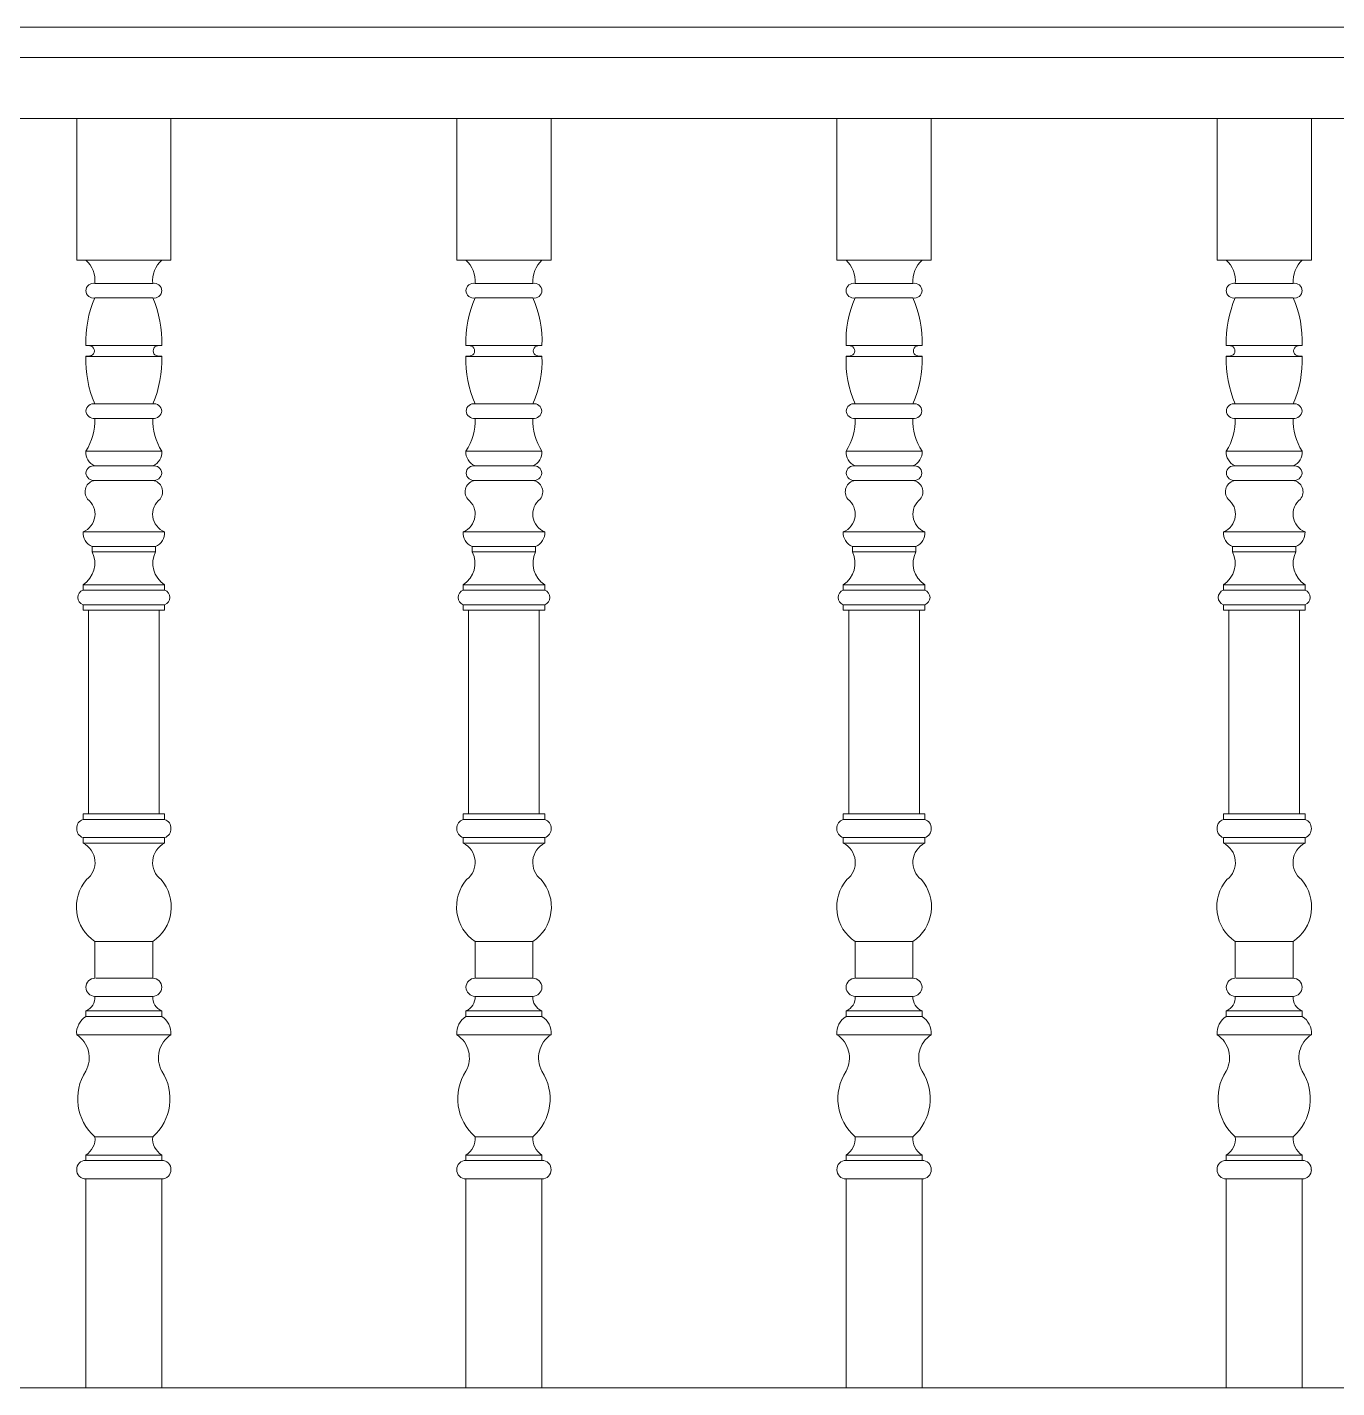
# Model space of a CAD drawing. Extents: x 775040 to 808375, y 4159409 to 4163651.
# Drawn here: x 792507.9 to 792594, y 4160561.1 to 4160650.6 of the extents above; entities that cross this region are included whole.
import ezdxf

# ---------------------------------------------------------------- set-up
doc = ezdxf.new("R2010")
doc.units = 0
doc.header["$MEASUREMENT"] = 0
for name, color, linetype, lineweight in [('Z_g1', 1, 'Continuous', 5), ('Z_g2', 2, 'Continuous', 9), ('Z_g3', 3, 'Continuous', 13)]:
    doc.layers.add(name, color=color, linetype=linetype, lineweight=lineweight)

msp = doc.modelspace()

# ---------------------------------------------------------------- linework, layer by layer
at = {"layer": 'Z_g1'}
for p, q in [((792319.266, 4160650.641), (792777.308, 4160650.641)), ((792319.266, 4160648.641), (792774.087, 4160648.641)), ((792319.266, 4160644.641), (792767.308, 4160644.641))]:
    msp.add_line(p, q, dxfattribs=at)
at = {"layer": 'Z_g2'}
for p, q in [((792511.108, 4160635.328), (792511.108, 4160644.641)), ((792517.308, 4160635.328), (792517.308, 4160644.641)), ((792536.108, 4160635.328), (792536.108, 4160644.641)), ((792542.308, 4160635.328), (792542.308, 4160644.641)), ((792561.108, 4160635.328), (792561.108, 4160644.641)), ((792561.108, 4160640.033), (792561.108, 4160644.641)), ((792567.308, 4160635.328), (792567.308, 4160644.641)), ((792567.308, 4160635.328), (792567.308, 4160644.641)), ((792586.108, 4160635.328), (792586.108, 4160644.641)), ((792592.308, 4160635.328), (792592.308, 4160644.641)), ((792561.108, 4160635.328), (792561.108, 4160640.033)), ((792517.308, 4160635.328), (792511.108, 4160635.328)), ((792542.308, 4160635.328), (792536.108, 4160635.328)), ((792567.308, 4160635.328), (792561.108, 4160635.328)), ((792567.308, 4160635.328), (792561.108, 4160635.328)), ((792592.308, 4160635.328), (792586.108, 4160635.328)), ((792516.108, 4160633.791), (792512.308, 4160633.791)), ((792541.108, 4160633.791), (792537.308, 4160633.791)), ((792566.108, 4160633.791), (792562.308, 4160633.791)), ((792566.108, 4160633.791), (792562.308, 4160633.791)), ((792591.108, 4160633.791), (792587.308, 4160633.791)), ((792516.108, 4160632.831), (792512.308, 4160632.831)), ((792541.108, 4160632.831), (792537.308, 4160632.831)), ((792566.108, 4160632.831), (792562.308, 4160632.831)), ((792566.108, 4160632.831), (792562.308, 4160632.831)), ((792591.108, 4160632.831), (792587.308, 4160632.831)), ((792516.708, 4160629.711), (792511.708, 4160629.711)), ((792541.708, 4160629.711), (792536.708, 4160629.711)), ((792566.708, 4160629.711), (792561.708, 4160629.711)), ((792566.708, 4160629.711), (792561.708, 4160629.711)), ((792591.708, 4160629.711), (792586.708, 4160629.711)), ((792516.708, 4160628.991), (792511.708, 4160628.991)), ((792541.708, 4160628.991), (792536.708, 4160628.991)), ((792566.708, 4160628.991), (792561.708, 4160628.991)), ((792566.708, 4160628.991), (792561.708, 4160628.991)), ((792591.708, 4160628.991), (792586.708, 4160628.991)), ((792516.108, 4160625.871), (792512.308, 4160625.871)), ((792541.108, 4160625.871), (792537.308, 4160625.871)), ((792566.108, 4160625.871), (792562.308, 4160625.871)), ((792566.108, 4160625.871), (792562.308, 4160625.871)), ((792591.108, 4160625.871), (792587.308, 4160625.871)), ((792516.108, 4160624.911), (792512.239, 4160624.907)), ((792541.108, 4160624.911), (792537.239, 4160624.907)), ((792566.108, 4160624.911), (792562.239, 4160624.907)), ((792566.108, 4160624.911), (792562.239, 4160624.907)), ((792591.108, 4160624.911), (792587.239, 4160624.907)), ((792516.708, 4160622.751), (792511.708, 4160622.751)), ((792541.708, 4160622.751), (792536.708, 4160622.751)), ((792566.708, 4160622.751), (792561.708, 4160622.751)), ((792566.708, 4160622.751), (792561.708, 4160622.751)), ((792591.708, 4160622.751), (792586.708, 4160622.751)), ((792515.632, 4160621.791), (792512.308, 4160621.791)), ((792516.108, 4160621.791), (792515.632, 4160621.791)), ((792540.632, 4160621.791), (792537.308, 4160621.791)), ((792541.108, 4160621.791), (792540.632, 4160621.791)), ((792565.632, 4160621.791), (792562.308, 4160621.791)), ((792565.632, 4160621.791), (792562.308, 4160621.791)), ((792566.108, 4160621.791), (792565.632, 4160621.791)), ((792566.108, 4160621.791), (792565.632, 4160621.791)), ((792590.632, 4160621.791), (792587.308, 4160621.791)), ((792591.108, 4160621.791), (792590.632, 4160621.791)), ((792516.108, 4160620.831), (792512.308, 4160620.831)), ((792541.108, 4160620.831), (792537.308, 4160620.831)), ((792566.108, 4160620.831), (792562.308, 4160620.831)), ((792566.108, 4160620.831), (792562.308, 4160620.831)), ((792591.108, 4160620.831), (792587.308, 4160620.831)), ((792516.891, 4160617.449), (792511.525, 4160617.449)), ((792541.891, 4160617.449), (792536.525, 4160617.449)), ((792566.891, 4160617.449), (792561.525, 4160617.449)), ((792566.891, 4160617.449), (792561.525, 4160617.449)), ((792591.891, 4160617.449), (792586.525, 4160617.449)), ((792512.125, 4160616.489), (792512.125, 4160616.129)), ((792516.291, 4160616.489), (792512.125, 4160616.489)), ((792516.291, 4160616.129), (792512.125, 4160616.129)), ((792516.291, 4160616.489), (792516.291, 4160616.129)), ((792537.125, 4160616.489), (792537.125, 4160616.129)), ((792541.291, 4160616.489), (792537.125, 4160616.489)), ((792541.291, 4160616.129), (792537.125, 4160616.129)), ((792541.291, 4160616.489), (792541.291, 4160616.129)), ((792562.125, 4160616.489), (792562.125, 4160616.129)), ((792566.291, 4160616.489), (792562.125, 4160616.489)), ((792562.125, 4160616.489), (792562.125, 4160616.129)), ((792566.291, 4160616.489), (792562.125, 4160616.489)), ((792566.291, 4160616.129), (792562.125, 4160616.129)), ((792566.291, 4160616.129), (792562.125, 4160616.129)), ((792566.291, 4160616.489), (792566.291, 4160616.129)), ((792566.291, 4160616.489), (792566.291, 4160616.129)), ((792587.125, 4160616.489), (792587.125, 4160616.129)), ((792591.291, 4160616.489), (792587.125, 4160616.489)), ((792591.291, 4160616.129), (792587.125, 4160616.129)), ((792591.291, 4160616.489), (792591.291, 4160616.129)), ((792511.525, 4160613.969), (792511.525, 4160613.609)), ((792516.891, 4160613.969), (792511.525, 4160613.969)), ((792516.891, 4160613.609), (792511.525, 4160613.609)), ((792516.891, 4160613.969), (792516.891, 4160613.609)), ((792536.525, 4160613.969), (792536.525, 4160613.609)), ((792541.891, 4160613.969), (792536.525, 4160613.969)), ((792541.891, 4160613.609), (792536.525, 4160613.609)), ((792541.891, 4160613.969), (792541.891, 4160613.609)), ((792561.525, 4160613.969), (792561.525, 4160613.609)), ((792566.891, 4160613.969), (792561.525, 4160613.969)), ((792561.525, 4160613.969), (792561.525, 4160613.609)), ((792566.891, 4160613.969), (792561.525, 4160613.969)), ((792566.891, 4160613.609), (792561.525, 4160613.609)), ((792566.891, 4160613.609), (792561.525, 4160613.609)), ((792566.891, 4160613.969), (792566.891, 4160613.609)), ((792566.891, 4160613.969), (792566.891, 4160613.609)), ((792586.525, 4160613.969), (792586.525, 4160613.609)), ((792591.891, 4160613.969), (792586.525, 4160613.969)), ((792591.891, 4160613.609), (792586.525, 4160613.609)), ((792591.891, 4160613.969), (792591.891, 4160613.609)), ((792511.525, 4160612.649), (792511.525, 4160612.289)), ((792516.891, 4160612.649), (792511.525, 4160612.649)), ((792516.891, 4160612.649), (792516.891, 4160612.289)), ((792536.525, 4160612.649), (792536.525, 4160612.289)), ((792541.891, 4160612.649), (792536.525, 4160612.649)), ((792541.891, 4160612.649), (792541.891, 4160612.289)), ((792561.525, 4160612.649), (792561.525, 4160612.289)), ((792566.891, 4160612.649), (792561.525, 4160612.649)), ((792561.525, 4160612.649), (792561.525, 4160612.289)), ((792566.891, 4160612.649), (792561.525, 4160612.649)), ((792566.891, 4160612.649), (792566.891, 4160612.289)), ((792566.891, 4160612.649), (792566.891, 4160612.289)), ((792586.525, 4160612.649), (792586.525, 4160612.289)), ((792591.891, 4160612.649), (792586.525, 4160612.649)), ((792591.891, 4160612.649), (792591.891, 4160612.289)), ((792511.525, 4160612.289), (792511.885, 4160612.289)), ((792511.885, 4160612.289), (792511.885, 4160598.889)), ((792516.531, 4160612.289), (792511.885, 4160612.289)), ((792516.891, 4160612.289), (792516.531, 4160612.289)), ((792516.531, 4160612.289), (792516.531, 4160598.889)), ((792536.525, 4160612.289), (792536.885, 4160612.289)), ((792536.885, 4160612.289), (792536.885, 4160598.889)), ((792541.531, 4160612.289), (792536.885, 4160612.289)), ((792541.891, 4160612.289), (792541.531, 4160612.289)), ((792541.531, 4160612.289), (792541.531, 4160598.889)), ((792561.525, 4160612.289), (792561.885, 4160612.289)), ((792561.525, 4160612.289), (792561.885, 4160612.289)), ((792561.885, 4160612.289), (792561.885, 4160598.889)), ((792566.531, 4160612.289), (792561.885, 4160612.289)), ((792561.885, 4160612.289), (792561.885, 4160598.889)), ((792566.531, 4160612.289), (792561.885, 4160612.289)), ((792566.891, 4160612.289), (792566.531, 4160612.289)), ((792566.531, 4160612.289), (792566.531, 4160598.889)), ((792566.891, 4160612.289), (792566.531, 4160612.289)), ((792566.531, 4160612.289), (792566.531, 4160598.889)), ((792586.525, 4160612.289), (792586.885, 4160612.289)), ((792586.885, 4160612.289), (792586.885, 4160598.889)), ((792591.531, 4160612.289), (792586.885, 4160612.289)), ((792591.891, 4160612.289), (792591.531, 4160612.289)), ((792591.531, 4160612.289), (792591.531, 4160598.889)), ((792511.885, 4160598.889), (792511.525, 4160598.889)), ((792511.525, 4160598.889), (792511.525, 4160598.529)), ((792516.531, 4160598.889), (792511.885, 4160598.889)), ((792516.531, 4160598.889), (792516.891, 4160598.889)), ((792516.891, 4160598.889), (792516.891, 4160598.529)), ((792536.885, 4160598.889), (792536.525, 4160598.889)), ((792536.525, 4160598.889), (792536.525, 4160598.529)), ((792541.531, 4160598.889), (792536.885, 4160598.889)), ((792541.531, 4160598.889), (792541.891, 4160598.889)), ((792541.891, 4160598.889), (792541.891, 4160598.529)), ((792561.885, 4160598.889), (792561.525, 4160598.889)), ((792561.525, 4160598.889), (792561.525, 4160598.529)), ((792561.885, 4160598.889), (792561.525, 4160598.889)), ((792561.525, 4160598.889), (792561.525, 4160598.529)), ((792566.531, 4160598.889), (792561.885, 4160598.889)), ((792566.531, 4160598.889), (792561.885, 4160598.889)), ((792566.531, 4160598.889), (792566.891, 4160598.889)), ((792566.531, 4160598.889), (792566.891, 4160598.889)), ((792566.891, 4160598.889), (792566.891, 4160598.529)), ((792566.891, 4160598.889), (792566.891, 4160598.529)), ((792586.885, 4160598.889), (792586.525, 4160598.889)), ((792586.525, 4160598.889), (792586.525, 4160598.529)), ((792591.531, 4160598.889), (792586.885, 4160598.889)), ((792591.531, 4160598.889), (792591.891, 4160598.889)), ((792591.891, 4160598.889), (792591.891, 4160598.529)), ((792516.891, 4160598.529), (792511.525, 4160598.529)), ((792541.891, 4160598.529), (792536.525, 4160598.529)), ((792566.891, 4160598.529), (792561.525, 4160598.529)), ((792566.891, 4160598.529), (792561.525, 4160598.529)), ((792591.891, 4160598.529), (792586.525, 4160598.529)), ((792511.525, 4160597.329), (792511.525, 4160596.969)), ((792516.891, 4160597.329), (792511.525, 4160597.329)), ((792516.891, 4160597.329), (792516.891, 4160596.969)), ((792536.525, 4160597.329), (792536.525, 4160596.969)), ((792541.891, 4160597.329), (792536.525, 4160597.329)), ((792541.891, 4160597.329), (792541.891, 4160596.969)), ((792561.525, 4160597.329), (792561.525, 4160596.969)), ((792566.891, 4160597.329), (792561.525, 4160597.329)), ((792561.525, 4160597.329), (792561.525, 4160596.969)), ((792566.891, 4160597.329), (792561.525, 4160597.329)), ((792566.891, 4160597.329), (792566.891, 4160596.969)), ((792566.891, 4160597.329), (792566.891, 4160596.969)), ((792586.525, 4160597.329), (792586.525, 4160596.969)), ((792591.891, 4160597.329), (792586.525, 4160597.329)), ((792591.891, 4160597.329), (792591.891, 4160596.969)), ((792516.891, 4160596.969), (792511.525, 4160596.969)), ((792541.891, 4160596.969), (792536.525, 4160596.969)), ((792566.891, 4160596.969), (792561.525, 4160596.969)), ((792566.891, 4160596.969), (792561.525, 4160596.969)), ((792591.891, 4160596.969), (792586.525, 4160596.969)), ((792512.308, 4160590.489), (792512.308, 4160588.089)), ((792516.108, 4160590.489), (792512.308, 4160590.489)), ((792516.108, 4160590.489), (792516.108, 4160588.089)), ((792537.308, 4160590.489), (792537.308, 4160588.089)), ((792541.108, 4160590.489), (792537.308, 4160590.489)), ((792541.108, 4160590.489), (792541.108, 4160588.089)), ((792562.308, 4160590.489), (792562.308, 4160588.089)), ((792566.108, 4160590.489), (792562.308, 4160590.489)), ((792562.308, 4160590.489), (792562.308, 4160588.089)), ((792566.108, 4160590.489), (792562.308, 4160590.489)), ((792566.108, 4160590.489), (792566.108, 4160588.089)), ((792566.108, 4160590.489), (792566.108, 4160588.089)), ((792587.308, 4160590.489), (792587.308, 4160588.089)), ((792591.108, 4160590.489), (792587.308, 4160590.489)), ((792591.108, 4160590.489), (792591.108, 4160588.089)), ((792516.108, 4160588.089), (792512.358, 4160588.089)), ((792541.108, 4160588.089), (792537.358, 4160588.089)), ((792566.108, 4160588.089), (792562.358, 4160588.089)), ((792566.108, 4160588.089), (792562.358, 4160588.089)), ((792591.108, 4160588.089), (792587.358, 4160588.089)), ((792516.108, 4160586.889), (792512.308, 4160586.889)), ((792541.108, 4160586.889), (792537.308, 4160586.889)), ((792566.108, 4160586.889), (792562.308, 4160586.889)), ((792566.108, 4160586.889), (792562.308, 4160586.889)), ((792591.108, 4160586.889), (792587.308, 4160586.889)), ((792511.708, 4160585.929), (792511.708, 4160585.569)), ((792516.708, 4160585.929), (792511.708, 4160585.929)), ((792511.708, 4160585.569), (792516.708, 4160585.569)), ((792516.708, 4160585.929), (792516.708, 4160585.569)), ((792536.708, 4160585.929), (792536.708, 4160585.569)), ((792541.708, 4160585.929), (792536.708, 4160585.929)), ((792536.708, 4160585.569), (792541.708, 4160585.569)), ((792541.708, 4160585.929), (792541.708, 4160585.569)), ((792561.708, 4160585.929), (792561.708, 4160585.569)), ((792566.708, 4160585.929), (792561.708, 4160585.929)), ((792561.708, 4160585.929), (792561.708, 4160585.569)), ((792566.708, 4160585.929), (792561.708, 4160585.929)), ((792561.708, 4160585.569), (792566.708, 4160585.569)), ((792561.708, 4160585.569), (792566.708, 4160585.569)), ((792566.708, 4160585.929), (792566.708, 4160585.569)), ((792566.708, 4160585.929), (792566.708, 4160585.569)), ((792586.708, 4160585.929), (792586.708, 4160585.569)), ((792591.708, 4160585.929), (792586.708, 4160585.929)), ((792586.708, 4160585.569), (792591.708, 4160585.569)), ((792591.708, 4160585.929), (792591.708, 4160585.569)), ((792517.308, 4160584.369), (792511.108, 4160584.369)), ((792542.308, 4160584.369), (792536.108, 4160584.369)), ((792567.308, 4160584.369), (792561.108, 4160584.369)), ((792567.308, 4160584.369), (792561.108, 4160584.369)), ((792592.308, 4160584.369), (792586.108, 4160584.369)), ((792516.108, 4160577.649), (792512.308, 4160577.649)), ((792541.108, 4160577.649), (792537.308, 4160577.649)), ((792566.108, 4160577.649), (792562.308, 4160577.649)), ((792566.108, 4160577.649), (792562.308, 4160577.649)), ((792591.108, 4160577.649), (792587.308, 4160577.649)), ((792511.708, 4160576.449), (792511.708, 4160576.089)), ((792511.708, 4160576.449), (792516.708, 4160576.449)), ((792516.708, 4160576.089), (792511.708, 4160576.089)), ((792516.708, 4160576.449), (792516.708, 4160576.089)), ((792536.708, 4160576.449), (792536.708, 4160576.089)), ((792536.708, 4160576.449), (792541.708, 4160576.449)), ((792541.708, 4160576.089), (792536.708, 4160576.089)), ((792541.708, 4160576.449), (792541.708, 4160576.089)), ((792561.708, 4160576.449), (792561.708, 4160576.089)), ((792561.708, 4160576.449), (792566.708, 4160576.449)), ((792561.708, 4160576.449), (792561.708, 4160576.089)), ((792561.708, 4160576.449), (792566.708, 4160576.449)), ((792566.708, 4160576.089), (792561.708, 4160576.089)), ((792566.708, 4160576.089), (792561.708, 4160576.089)), ((792566.708, 4160576.449), (792566.708, 4160576.089)), ((792566.708, 4160576.449), (792566.708, 4160576.089)), ((792586.708, 4160576.449), (792586.708, 4160576.089)), ((792586.708, 4160576.449), (792591.708, 4160576.449)), ((792591.708, 4160576.089), (792586.708, 4160576.089)), ((792591.708, 4160576.449), (792591.708, 4160576.089)), ((792511.708, 4160574.889), (792511.708, 4160561.141)), ((792511.708, 4160574.889), (792516.708, 4160574.889)), ((792516.708, 4160574.889), (792516.708, 4160561.141)), ((792536.708, 4160574.889), (792536.708, 4160561.141)), ((792536.708, 4160574.889), (792541.708, 4160574.889)), ((792541.708, 4160574.889), (792541.708, 4160561.141)), ((792561.708, 4160574.889), (792561.708, 4160561.141)), ((792561.708, 4160574.889), (792566.708, 4160574.889)), ((792561.708, 4160574.889), (792561.708, 4160561.141)), ((792561.708, 4160574.889), (792566.708, 4160574.889)), ((792566.708, 4160574.889), (792566.708, 4160561.141)), ((792566.708, 4160574.889), (792566.708, 4160561.141)), ((792586.708, 4160574.889), (792586.708, 4160561.141)), ((792586.708, 4160574.889), (792591.708, 4160574.889)), ((792591.708, 4160574.889), (792591.708, 4160561.141))]:
    msp.add_line(p, q, dxfattribs=at)
for centre, radius, start, end in [((792510.391, 4160633.928), 1.922, 355.91568, 46.74364), ((792518.025, 4160633.928), 1.922, 133.25636, 184.08432), ((792535.391, 4160633.928), 1.922, 355.91568, 46.74364), ((792543.025, 4160633.928), 1.922, 133.25636, 184.08432), ((792560.391, 4160633.928), 1.922, 355.91568, 46.74364), ((792560.391, 4160633.928), 1.922, 355.91568, 46.74364), ((792568.025, 4160633.928), 1.922, 133.25636, 184.08432), ((792568.025, 4160633.928), 1.922, 133.25636, 184.08432), ((792585.391, 4160633.928), 1.922, 355.91568, 46.74364), ((792593.025, 4160633.928), 1.922, 133.25636, 184.08432), ((792512.21, 4160633.298), 0.502, 78.77246, 178.54715), ((792516.206, 4160633.298), 0.502, 1.45285, 101.22754), ((792537.21, 4160633.298), 0.502, 78.77246, 178.54715), ((792541.206, 4160633.298), 0.502, 1.45285, 101.22754), ((792562.21, 4160633.298), 0.502, 78.77246, 178.54715), ((792562.21, 4160633.298), 0.502, 78.77246, 178.54715), ((792566.206, 4160633.298), 0.502, 1.45285, 101.22754), ((792566.206, 4160633.298), 0.502, 1.45285, 101.22754), ((792587.21, 4160633.298), 0.502, 78.77246, 178.54715), ((792591.206, 4160633.298), 0.502, 1.45285, 101.22754), ((792512.21, 4160633.324), 0.502, 181.45285, 281.22754), ((792516.206, 4160633.324), 0.502, 258.77246, 358.54715), ((792537.21, 4160633.324), 0.502, 181.45285, 281.22754), ((792541.206, 4160633.324), 0.502, 258.77246, 358.54715), ((792562.21, 4160633.324), 0.502, 181.45285, 281.22754), ((792562.21, 4160633.324), 0.502, 181.45285, 281.22754), ((792566.206, 4160633.324), 0.502, 258.77246, 358.54715), ((792566.206, 4160633.324), 0.502, 258.77246, 358.54715), ((792587.21, 4160633.324), 0.502, 181.45285, 281.22754), ((792591.206, 4160633.324), 0.502, 258.77246, 358.54715), ((792518.759, 4160629.973), 7.056, 156.10422, 182.12473), ((792509.656, 4160629.973), 7.056, 357.87527, 23.89578), ((792543.759, 4160629.973), 7.056, 156.10422, 182.12473), ((792534.656, 4160629.973), 7.056, 357.87527, 23.89578), ((792568.759, 4160629.973), 7.056, 156.10422, 182.12473), ((792568.759, 4160629.973), 7.056, 156.10422, 182.12473), ((792559.656, 4160629.973), 7.056, 357.87527, 23.89578), ((792559.656, 4160629.973), 7.056, 357.87527, 23.89578), ((792593.759, 4160629.973), 7.056, 156.10422, 182.12473), ((792584.656, 4160629.973), 7.056, 357.87527, 23.89578), ((792511.695, 4160628.451), 1.26, 72.61189, 89.40229), ((792511.965, 4160629.357), 0.315, 358.91004, 70.28179), ((792511.965, 4160629.345), 0.315, 289.71821, 1.08996), ((792516.451, 4160629.357), 0.315, 109.71821, 181.08996), ((792516.451, 4160629.345), 0.315, 178.91004, 250.28179), ((792516.721, 4160628.451), 1.26, 90.59771, 107.38811), ((792536.695, 4160628.451), 1.26, 72.61189, 89.40229), ((792536.965, 4160629.357), 0.315, 358.91004, 70.28179), ((792536.965, 4160629.345), 0.315, 289.71821, 1.08996), ((792541.451, 4160629.357), 0.315, 109.71821, 181.08996), ((792541.451, 4160629.345), 0.315, 178.91004, 250.28179), ((792541.721, 4160628.451), 1.26, 90.59771, 107.38811), ((792561.695, 4160628.451), 1.26, 72.61189, 89.40229), ((792561.695, 4160628.451), 1.26, 72.61189, 89.40229), ((792561.965, 4160629.357), 0.315, 358.91004, 70.28179), ((792561.965, 4160629.357), 0.315, 358.91004, 70.28179), ((792561.965, 4160629.345), 0.315, 289.71821, 1.08996), ((792561.965, 4160629.345), 0.315, 289.71821, 1.08996), ((792566.451, 4160629.357), 0.315, 109.71821, 181.08996), ((792566.451, 4160629.357), 0.315, 109.71821, 181.08996), ((792566.451, 4160629.345), 0.315, 178.91004, 250.28179), ((792566.451, 4160629.345), 0.315, 178.91004, 250.28179), ((792566.721, 4160628.451), 1.26, 90.59771, 107.38811), ((792566.721, 4160628.451), 1.26, 90.59771, 107.38811), ((792586.695, 4160628.451), 1.26, 72.61189, 89.40229), ((792586.965, 4160629.357), 0.315, 358.91004, 70.28179), ((792586.965, 4160629.345), 0.315, 289.71821, 1.08996), ((792591.451, 4160629.357), 0.315, 109.71821, 181.08996), ((792591.451, 4160629.345), 0.315, 178.91004, 250.28179), ((792591.721, 4160628.451), 1.26, 90.59771, 107.38811), ((792518.759, 4160628.73), 7.056, 177.87527, 203.89578), ((792511.695, 4160630.252), 1.26, 270.59771, 287.38811), ((792509.656, 4160628.73), 7.056, 336.10422, 2.12473), ((792516.721, 4160630.252), 1.26, 252.61189, 269.40229), ((792543.759, 4160628.73), 7.056, 177.87527, 203.89578), ((792536.695, 4160630.252), 1.26, 270.59771, 287.38811), ((792534.656, 4160628.73), 7.056, 336.10422, 2.12473), ((792541.721, 4160630.252), 1.26, 252.61189, 269.40229), ((792568.759, 4160628.73), 7.056, 177.87527, 203.89578), ((792568.759, 4160628.73), 7.056, 177.87527, 203.89578), ((792561.695, 4160630.252), 1.26, 270.59771, 287.38811), ((792561.695, 4160630.252), 1.26, 270.59771, 287.38811), ((792559.656, 4160628.73), 7.056, 336.10422, 2.12473), ((792559.656, 4160628.73), 7.056, 336.10422, 2.12473), ((792566.721, 4160630.252), 1.26, 252.61189, 269.40229), ((792566.721, 4160630.252), 1.26, 252.61189, 269.40229), ((792593.759, 4160628.73), 7.056, 177.87527, 203.89578), ((792586.695, 4160630.252), 1.26, 270.59771, 287.38811), ((792584.656, 4160628.73), 7.056, 336.10422, 2.12473), ((792591.721, 4160630.252), 1.26, 252.61189, 269.40229), ((792512.238, 4160625.356), 0.52, 82.29855, 176.09752), ((792516.178, 4160625.356), 0.52, 3.90248, 97.70145), ((792537.238, 4160625.356), 0.52, 82.29855, 176.09752), ((792541.178, 4160625.356), 0.52, 3.90248, 97.70145), ((792562.238, 4160625.356), 0.52, 82.29855, 176.09752), ((792562.238, 4160625.356), 0.52, 82.29855, 176.09752), ((792566.178, 4160625.356), 0.52, 3.90248, 97.70145), ((792566.178, 4160625.356), 0.52, 3.90248, 97.70145), ((792587.238, 4160625.356), 0.52, 82.29855, 176.09752), ((792591.178, 4160625.356), 0.52, 3.90248, 97.70145), ((792508.594, 4160624.779), 3.716, 326.91932, 2.03246), ((792512.238, 4160625.427), 0.52, 183.90248, 277.70145), ((792519.821, 4160624.779), 3.716, 177.96754, 213.08068), ((792516.178, 4160625.427), 0.52, 262.29855, 356.09752), ((792533.594, 4160624.779), 3.716, 326.91932, 2.03246), ((792537.238, 4160625.427), 0.52, 183.90248, 277.70145), ((792544.821, 4160624.779), 3.716, 177.96754, 213.08068), ((792541.178, 4160625.427), 0.52, 262.29855, 356.09752), ((792558.594, 4160624.779), 3.716, 326.91932, 2.03246), ((792558.594, 4160624.779), 3.716, 326.91932, 2.03246), ((792562.238, 4160625.427), 0.52, 183.90248, 277.70145), ((792562.238, 4160625.427), 0.52, 183.90248, 277.70145), ((792569.821, 4160624.779), 3.716, 177.96754, 213.08068), ((792569.821, 4160624.779), 3.716, 177.96754, 213.08068), ((792566.178, 4160625.427), 0.52, 262.29855, 356.09752), ((792566.178, 4160625.427), 0.52, 262.29855, 356.09752), ((792583.594, 4160624.779), 3.716, 326.91932, 2.03246), ((792587.238, 4160625.427), 0.52, 183.90248, 277.70145), ((792594.821, 4160624.779), 3.716, 177.96754, 213.08068), ((792591.178, 4160625.427), 0.52, 262.29855, 356.09752), ((792512.659, 4160622.678), 0.954, 175.59666, 248.41411), ((792515.757, 4160622.678), 0.954, 291.58589, 4.40334), ((792537.659, 4160622.678), 0.954, 175.59666, 248.41411), ((792540.757, 4160622.678), 0.954, 291.58589, 4.40334), ((792562.659, 4160622.678), 0.954, 175.59666, 248.41411), ((792562.659, 4160622.678), 0.954, 175.59666, 248.41411), ((792565.757, 4160622.678), 0.954, 291.58589, 4.40334), ((792565.757, 4160622.678), 0.954, 291.58589, 4.40334), ((792587.659, 4160622.678), 0.954, 175.59666, 248.41411), ((792590.757, 4160622.678), 0.954, 291.58589, 4.40334), ((792512.238, 4160621.276), 0.52, 82.29855, 176.09752), ((792512.238, 4160621.347), 0.52, 183.90248, 277.70145), ((792516.178, 4160621.276), 0.52, 3.90248, 97.70145), ((792516.178, 4160621.347), 0.52, 262.29855, 356.09752), ((792537.238, 4160621.276), 0.52, 82.29855, 176.09752), ((792537.238, 4160621.347), 0.52, 183.90248, 277.70145), ((792541.178, 4160621.276), 0.52, 3.90248, 97.70145), ((792541.178, 4160621.347), 0.52, 262.29855, 356.09752), ((792562.238, 4160621.276), 0.52, 82.29855, 176.09752), ((792562.238, 4160621.276), 0.52, 82.29855, 176.09752), ((792562.238, 4160621.347), 0.52, 183.90248, 277.70145), ((792562.238, 4160621.347), 0.52, 183.90248, 277.70145), ((792566.178, 4160621.276), 0.52, 3.90248, 97.70145), ((792566.178, 4160621.276), 0.52, 3.90248, 97.70145), ((792566.178, 4160621.347), 0.52, 262.29855, 356.09752), ((792566.178, 4160621.347), 0.52, 262.29855, 356.09752), ((792587.238, 4160621.276), 0.52, 82.29855, 176.09752), ((792587.238, 4160621.347), 0.52, 183.90248, 277.70145), ((792591.178, 4160621.276), 0.52, 3.90248, 97.70145), ((792591.178, 4160621.347), 0.52, 262.29855, 356.09752), ((792512.415, 4160620.079), 0.759, 98.12698, 219.28659), ((792516.001, 4160620.079), 0.759, 320.71341, 81.87302), ((792537.415, 4160620.079), 0.759, 98.12698, 219.28659), ((792541.001, 4160620.079), 0.759, 320.71341, 81.87302), ((792562.415, 4160620.079), 0.759, 98.12698, 219.28659), ((792562.415, 4160620.079), 0.759, 98.12698, 219.28659), ((792566.001, 4160620.079), 0.759, 320.71341, 81.87302), ((792566.001, 4160620.079), 0.759, 320.71341, 81.87302), ((792587.415, 4160620.079), 0.759, 98.12698, 219.28659), ((792591.001, 4160620.079), 0.759, 320.71341, 81.87302), ((792511.066, 4160618.609), 1.248, 291.55476, 52.40804), ((792517.35, 4160618.609), 1.248, 127.59196, 248.44524), ((792536.066, 4160618.609), 1.248, 291.55476, 52.40804), ((792542.35, 4160618.609), 1.248, 127.59196, 248.44524), ((792561.066, 4160618.609), 1.248, 291.55476, 52.40804), ((792561.066, 4160618.609), 1.248, 291.55476, 52.40804), ((792567.35, 4160618.609), 1.248, 127.59196, 248.44524), ((792567.35, 4160618.609), 1.248, 127.59196, 248.44524), ((792586.066, 4160618.609), 1.248, 291.55476, 52.40804), ((792592.35, 4160618.609), 1.248, 127.59196, 248.44524), ((792512.475, 4160617.375), 0.954, 175.59666, 248.41411), ((792515.94, 4160617.375), 0.954, 291.58589, 4.40334), ((792537.475, 4160617.375), 0.954, 175.59666, 248.41411), ((792540.94, 4160617.375), 0.954, 291.58589, 4.40334), ((792562.475, 4160617.375), 0.954, 175.59666, 248.41411), ((792562.475, 4160617.375), 0.954, 175.59666, 248.41411), ((792565.94, 4160617.375), 0.954, 291.58589, 4.40334), ((792565.94, 4160617.375), 0.954, 291.58589, 4.40334), ((792587.475, 4160617.375), 0.954, 175.59666, 248.41411), ((792590.94, 4160617.375), 0.954, 291.58589, 4.40334), ((792510.635, 4160615.379), 1.667, 302.23172, 26.72006), ((792517.78, 4160615.379), 1.667, 153.27994, 237.76828), ((792535.635, 4160615.379), 1.667, 302.23172, 26.72006), ((792542.78, 4160615.379), 1.667, 153.27994, 237.76828), ((792560.635, 4160615.379), 1.667, 302.23172, 26.72006), ((792560.635, 4160615.379), 1.667, 302.23172, 26.72006), ((792567.78, 4160615.379), 1.667, 153.27994, 237.76828), ((792567.78, 4160615.379), 1.667, 153.27994, 237.76828), ((792585.635, 4160615.379), 1.667, 302.23172, 26.72006), ((792592.78, 4160615.379), 1.667, 153.27994, 237.76828), ((792511.695, 4160613.129), 0.509, 109.58979, 250.41021), ((792516.72, 4160613.129), 0.509, 289.58979, 70.41021), ((792536.695, 4160613.129), 0.509, 109.58979, 250.41021), ((792541.72, 4160613.129), 0.509, 289.58979, 70.41021), ((792561.695, 4160613.129), 0.509, 109.58979, 250.41021), ((792561.695, 4160613.129), 0.509, 109.58979, 250.41021), ((792566.72, 4160613.129), 0.509, 289.58979, 70.41021), ((792566.72, 4160613.129), 0.509, 289.58979, 70.41021), ((792586.695, 4160613.129), 0.509, 109.58979, 250.41021), ((792591.72, 4160613.129), 0.509, 289.58979, 70.41021), ((792511.706, 4160597.958), 0.599, 107.64558, 182.79541), ((792516.71, 4160597.958), 0.599, 357.20459, 72.35442), ((792536.706, 4160597.958), 0.599, 107.64558, 182.79541), ((792541.71, 4160597.958), 0.599, 357.20459, 72.35442), ((792561.706, 4160597.958), 0.599, 107.64558, 182.79541), ((792561.706, 4160597.958), 0.599, 107.64558, 182.79541), ((792566.71, 4160597.958), 0.599, 357.20459, 72.35442), ((792566.71, 4160597.958), 0.599, 357.20459, 72.35442), ((792586.706, 4160597.958), 0.599, 107.64558, 182.79541), ((792591.71, 4160597.958), 0.599, 357.20459, 72.35442), ((792511.706, 4160597.899), 0.599, 177.20459, 252.35442), ((792516.71, 4160597.899), 0.599, 287.64558, 2.79541), ((792536.706, 4160597.899), 0.599, 177.20459, 252.35442), ((792541.71, 4160597.899), 0.599, 287.64558, 2.79541), ((792561.706, 4160597.899), 0.599, 177.20459, 252.35442), ((792561.706, 4160597.899), 0.599, 177.20459, 252.35442), ((792566.71, 4160597.899), 0.599, 287.64558, 2.79541), ((792566.71, 4160597.899), 0.599, 287.64558, 2.79541), ((792586.706, 4160597.899), 0.599, 177.20459, 252.35442), ((792591.71, 4160597.899), 0.599, 287.64558, 2.79541), ((792510.897, 4160595.698), 1.418, 307.23028, 63.70978), ((792517.519, 4160595.698), 1.418, 116.29022, 232.76972), ((792535.897, 4160595.698), 1.418, 307.23028, 63.70978), ((792542.519, 4160595.698), 1.418, 116.29022, 232.76972), ((792560.897, 4160595.698), 1.418, 307.23028, 63.70978), ((792560.897, 4160595.698), 1.418, 307.23028, 63.70978), ((792567.519, 4160595.698), 1.418, 116.29022, 232.76972), ((792567.519, 4160595.698), 1.418, 116.29022, 232.76972), ((792585.897, 4160595.698), 1.418, 307.23028, 63.70978), ((792592.519, 4160595.698), 1.418, 116.29022, 232.76972), ((792513.845, 4160592.775), 2.755, 139.36091, 236.08992), ((792514.571, 4160592.775), 2.755, 303.91008, 40.63909), ((792538.845, 4160592.775), 2.755, 139.36091, 236.08992), ((792539.571, 4160592.775), 2.755, 303.91008, 40.63909), ((792563.845, 4160592.775), 2.755, 139.36091, 236.08992), ((792563.845, 4160592.775), 2.755, 139.36091, 236.08992), ((792564.571, 4160592.775), 2.755, 303.91008, 40.63909), ((792564.571, 4160592.775), 2.755, 303.91008, 40.63909), ((792588.845, 4160592.775), 2.755, 139.36091, 236.08992), ((792589.571, 4160592.775), 2.755, 303.91008, 40.63909), ((792512.333, 4160587.464), 0.625, 92.28199, 177.71801), ((792512.333, 4160587.514), 0.625, 182.28199, 267.71801), ((792516.083, 4160587.464), 0.625, 2.28199, 87.71801), ((792516.083, 4160587.514), 0.625, 272.28199, 357.71801), ((792537.333, 4160587.464), 0.625, 92.28199, 177.71801), ((792537.333, 4160587.514), 0.625, 182.28199, 267.71801), ((792541.083, 4160587.464), 0.625, 2.28199, 87.71801), ((792541.083, 4160587.514), 0.625, 272.28199, 357.71801), ((792562.333, 4160587.464), 0.625, 92.28199, 177.71801), ((792562.333, 4160587.464), 0.625, 92.28199, 177.71801), ((792562.333, 4160587.514), 0.625, 182.28199, 267.71801), ((792562.333, 4160587.514), 0.625, 182.28199, 267.71801), ((792566.083, 4160587.464), 0.625, 2.28199, 87.71801), ((792566.083, 4160587.464), 0.625, 2.28199, 87.71801), ((792566.083, 4160587.514), 0.625, 272.28199, 357.71801), ((792566.083, 4160587.514), 0.625, 272.28199, 357.71801), ((792587.333, 4160587.464), 0.625, 92.28199, 177.71801), ((792587.333, 4160587.514), 0.625, 182.28199, 267.71801), ((792591.083, 4160587.464), 0.625, 2.28199, 87.71801), ((792591.083, 4160587.514), 0.625, 272.28199, 357.71801), ((792511.346, 4160586.823), 0.965, 292.06196, 3.92727), ((792517.07, 4160586.823), 0.965, 176.07273, 247.93804), ((792536.346, 4160586.823), 0.965, 292.06196, 3.92727), ((792542.07, 4160586.823), 0.965, 176.07273, 247.93804), ((792561.346, 4160586.823), 0.965, 292.06196, 3.92727), ((792561.346, 4160586.823), 0.965, 292.06196, 3.92727), ((792567.07, 4160586.823), 0.965, 176.07273, 247.93804), ((792567.07, 4160586.823), 0.965, 176.07273, 247.93804), ((792586.346, 4160586.823), 0.965, 292.06196, 3.92727), ((792592.07, 4160586.823), 0.965, 176.07273, 247.93804), ((792512.399, 4160584.473), 1.295, 122.24202, 184.62788), ((792516.017, 4160584.473), 1.295, 355.37212, 57.75798), ((792537.399, 4160584.473), 1.295, 122.24202, 184.62788), ((792541.017, 4160584.473), 1.295, 355.37212, 57.75798), ((792562.399, 4160584.473), 1.295, 122.24202, 184.62788), ((792562.399, 4160584.473), 1.295, 122.24202, 184.62788), ((792566.017, 4160584.473), 1.295, 355.37212, 57.75798), ((792566.017, 4160584.473), 1.295, 355.37212, 57.75798), ((792587.399, 4160584.473), 1.295, 122.24202, 184.62788), ((792591.017, 4160584.473), 1.295, 355.37212, 57.75798), ((792510.114, 4160582.845), 1.819, 331.19203, 56.88046), ((792518.302, 4160582.845), 1.819, 123.11954, 208.80797), ((792535.114, 4160582.845), 1.819, 331.19203, 56.88046), ((792543.302, 4160582.845), 1.819, 123.11954, 208.80797), ((792560.114, 4160582.845), 1.819, 331.19203, 56.88046), ((792560.114, 4160582.845), 1.819, 331.19203, 56.88046), ((792568.302, 4160582.845), 1.819, 123.11954, 208.80797), ((792568.302, 4160582.845), 1.819, 123.11954, 208.80797), ((792585.114, 4160582.845), 1.819, 331.19203, 56.88046), ((792593.302, 4160582.845), 1.819, 123.11954, 208.80797), ((792514.509, 4160580.156), 3.337, 147.09609, 228.71824), ((792513.906, 4160580.156), 3.337, 311.28176, 32.90391), ((792539.509, 4160580.156), 3.337, 147.09609, 228.71824), ((792538.906, 4160580.156), 3.337, 311.28176, 32.90391), ((792564.509, 4160580.156), 3.337, 147.09609, 228.71824), ((792564.509, 4160580.156), 3.337, 147.09609, 228.71824), ((792563.906, 4160580.156), 3.337, 311.28176, 32.90391), ((792563.906, 4160580.156), 3.337, 311.28176, 32.90391), ((792589.509, 4160580.156), 3.337, 147.09609, 228.71824), ((792588.906, 4160580.156), 3.337, 311.28176, 32.90391), ((792511.043, 4160577.531), 1.271, 301.56954, 5.30036), ((792517.373, 4160577.531), 1.271, 174.69964, 238.43046), ((792536.043, 4160577.531), 1.271, 301.56954, 5.30036), ((792542.373, 4160577.531), 1.271, 174.69964, 238.43046), ((792561.043, 4160577.531), 1.271, 301.56954, 5.30036), ((792561.043, 4160577.531), 1.271, 301.56954, 5.30036), ((792567.373, 4160577.531), 1.271, 174.69964, 238.43046), ((792567.373, 4160577.531), 1.271, 174.69964, 238.43046), ((792586.043, 4160577.531), 1.271, 301.56954, 5.30036), ((792592.373, 4160577.531), 1.271, 174.69964, 238.43046), ((792511.679, 4160575.517), 0.572, 87.1362, 182.8638), ((792516.736, 4160575.517), 0.572, 357.1362, 92.8638), ((792536.679, 4160575.517), 0.572, 87.1362, 182.8638), ((792541.736, 4160575.517), 0.572, 357.1362, 92.8638), ((792561.679, 4160575.517), 0.572, 87.1362, 182.8638), ((792561.679, 4160575.517), 0.572, 87.1362, 182.8638), ((792566.736, 4160575.517), 0.572, 357.1362, 92.8638), ((792566.736, 4160575.517), 0.572, 357.1362, 92.8638), ((792586.679, 4160575.517), 0.572, 87.1362, 182.8638), ((792591.736, 4160575.517), 0.572, 357.1362, 92.8638), ((792511.693, 4160575.473), 0.585, 178.50037, 271.49963), ((792516.723, 4160575.473), 0.585, 268.50037, 1.49963), ((792536.693, 4160575.473), 0.585, 178.50037, 271.49963), ((792541.723, 4160575.473), 0.585, 268.50037, 1.49963), ((792561.693, 4160575.473), 0.585, 178.50037, 271.49963), ((792561.693, 4160575.473), 0.585, 178.50037, 271.49963), ((792566.723, 4160575.473), 0.585, 268.50037, 1.49963), ((792566.723, 4160575.473), 0.585, 268.50037, 1.49963), ((792586.693, 4160575.473), 0.585, 178.50037, 271.49963), ((792591.723, 4160575.473), 0.585, 268.50037, 1.49963)]:
    msp.add_arc(centre, radius, start, end, dxfattribs=at)
at = {"layer": 'Z_g3', "linetype": 'Continuous'}
for p, q in [((792633.154, 4160561.141), (790714.418, 4160561.141)), ((792336.306, 4160561.141), (792633.154, 4160561.141))]:
    msp.add_line(p, q, dxfattribs=at)

doc.saveas('drawing.dxf')
